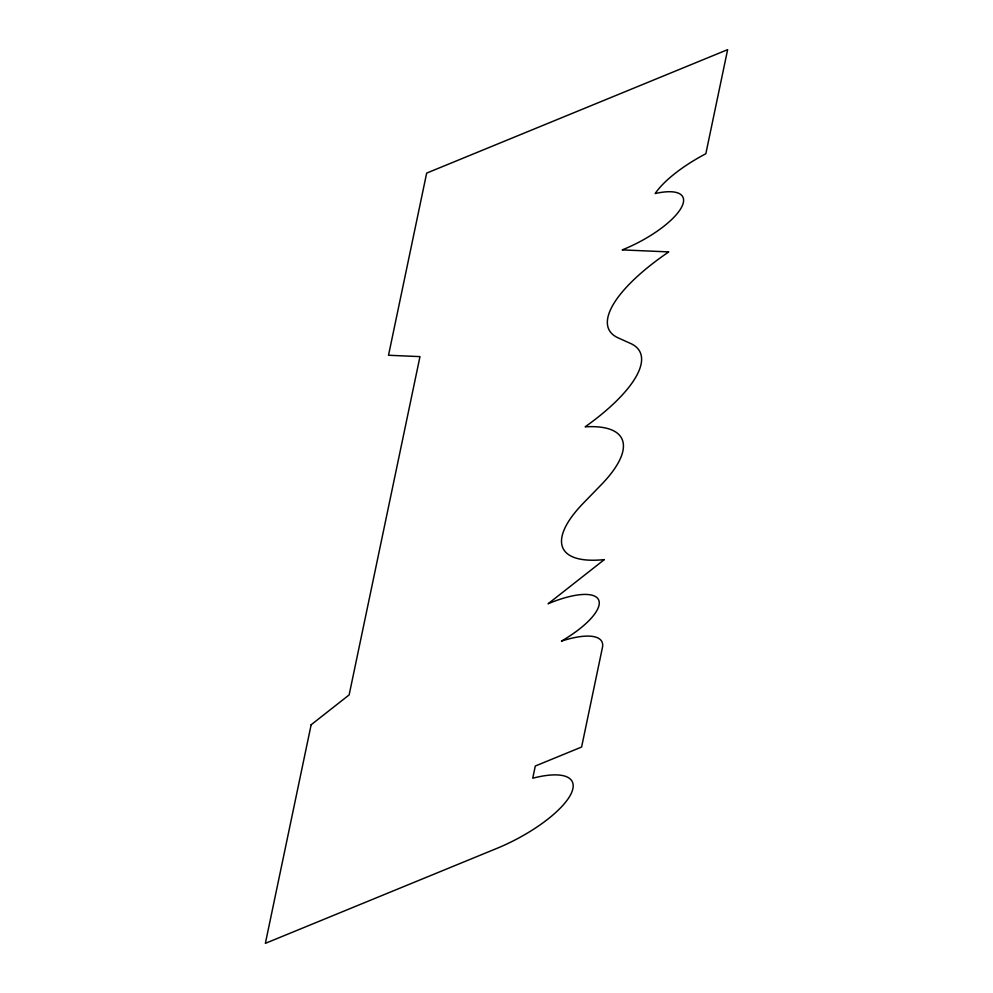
<?xml version="1.0" encoding="UTF-8"?>
<svg xmlns="http://www.w3.org/2000/svg" width="993" height="993" viewBox="0 0 993 993"><rect width="100%" height="100%" fill="white"/><g stroke="black" fill="none" stroke-linecap="round" stroke-linejoin="round"><path stroke-width="1.49" d="M311.144 724.766L265.367 943.35L496.885 848.382A77.442 25.595 -27.4 0 0 570.776 794.35A77.442 25.595 -27.4 0 0 532.745 778.214L535.289 766.025L581.6 747.034L602.304 648.144A64.346 21.263 -27.4 0 0 561.442 641.118A60.561 20.009 -27.4 0 0 598.841 600.43A60.561 20.009 -27.4 0 0 548.099 603.781L604.327 559.605A134.303 44.387 -27.4 0 1 583.524 502.979L600.976 485.031A136.972 45.268 -27.4 0 0 585.162 426.829A136.972 45.268 -27.4 0 0 630.617 343.491L618.093 337.843A134.303 44.387 -27.4 0 1 668.761 251.912L622.214 249.888A60.561 20.009 -27.4 0 0 680.95 208.319A60.561 20.009 -27.4 0 0 655.169 193.548A75.195 24.85 -27.4 0 1 705.837 153.741L727.633 49.65L426.667 173.105L388.524 355.258L419.977 356.624L349.139 694.914L311.144 724.766"/></g></svg>
